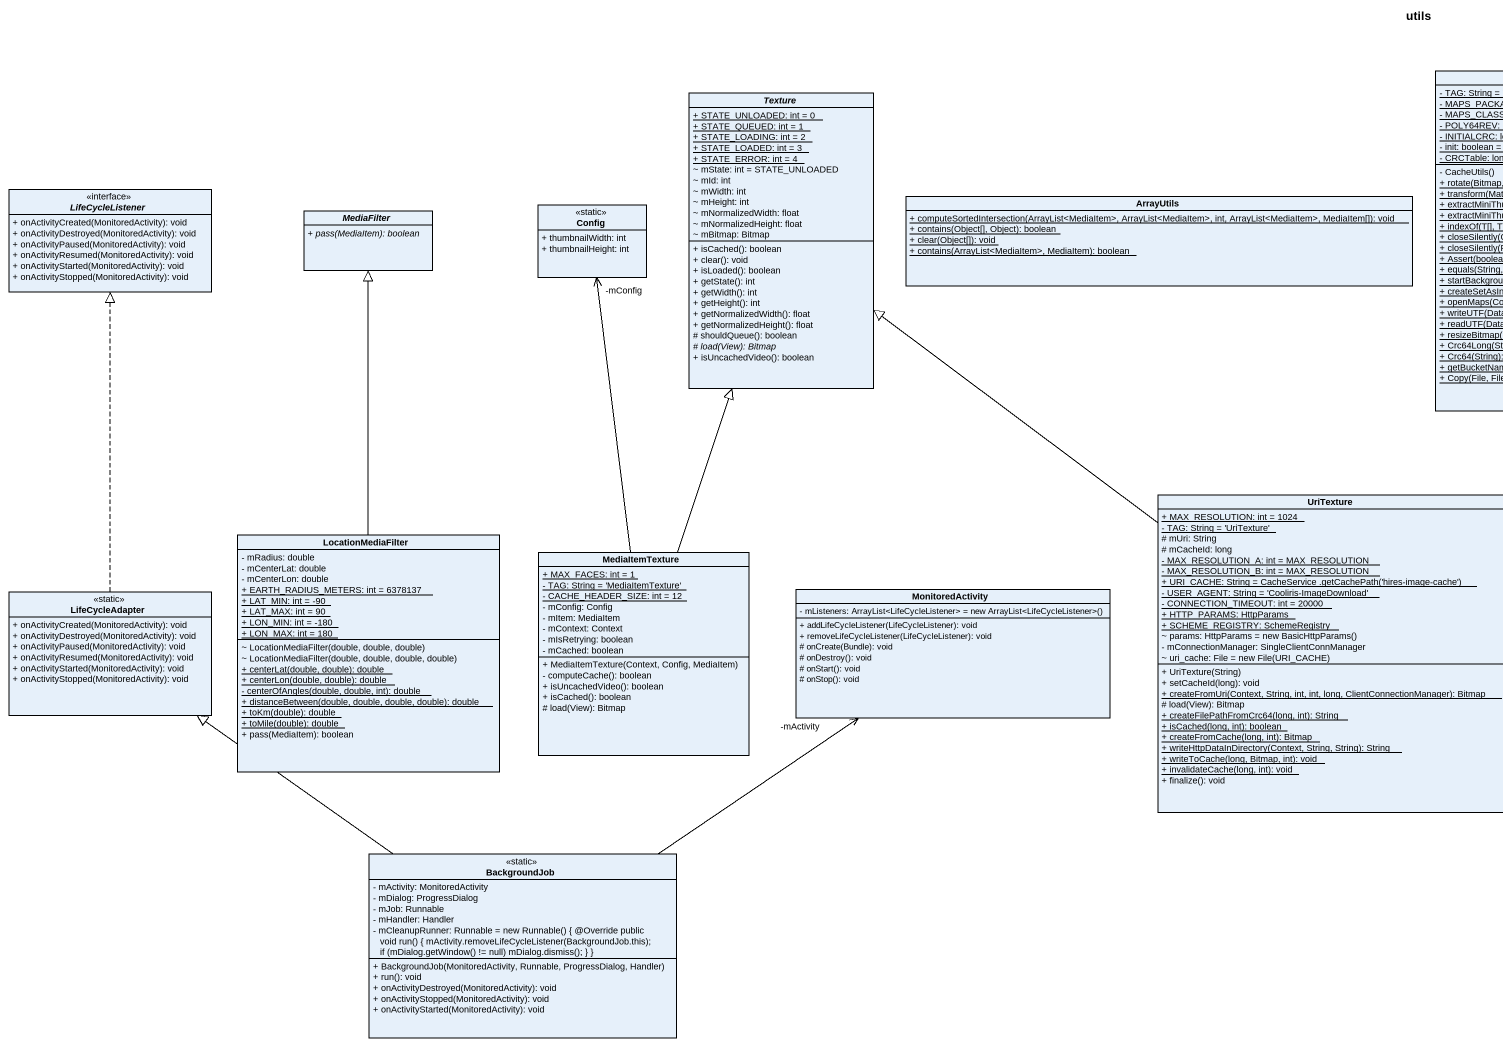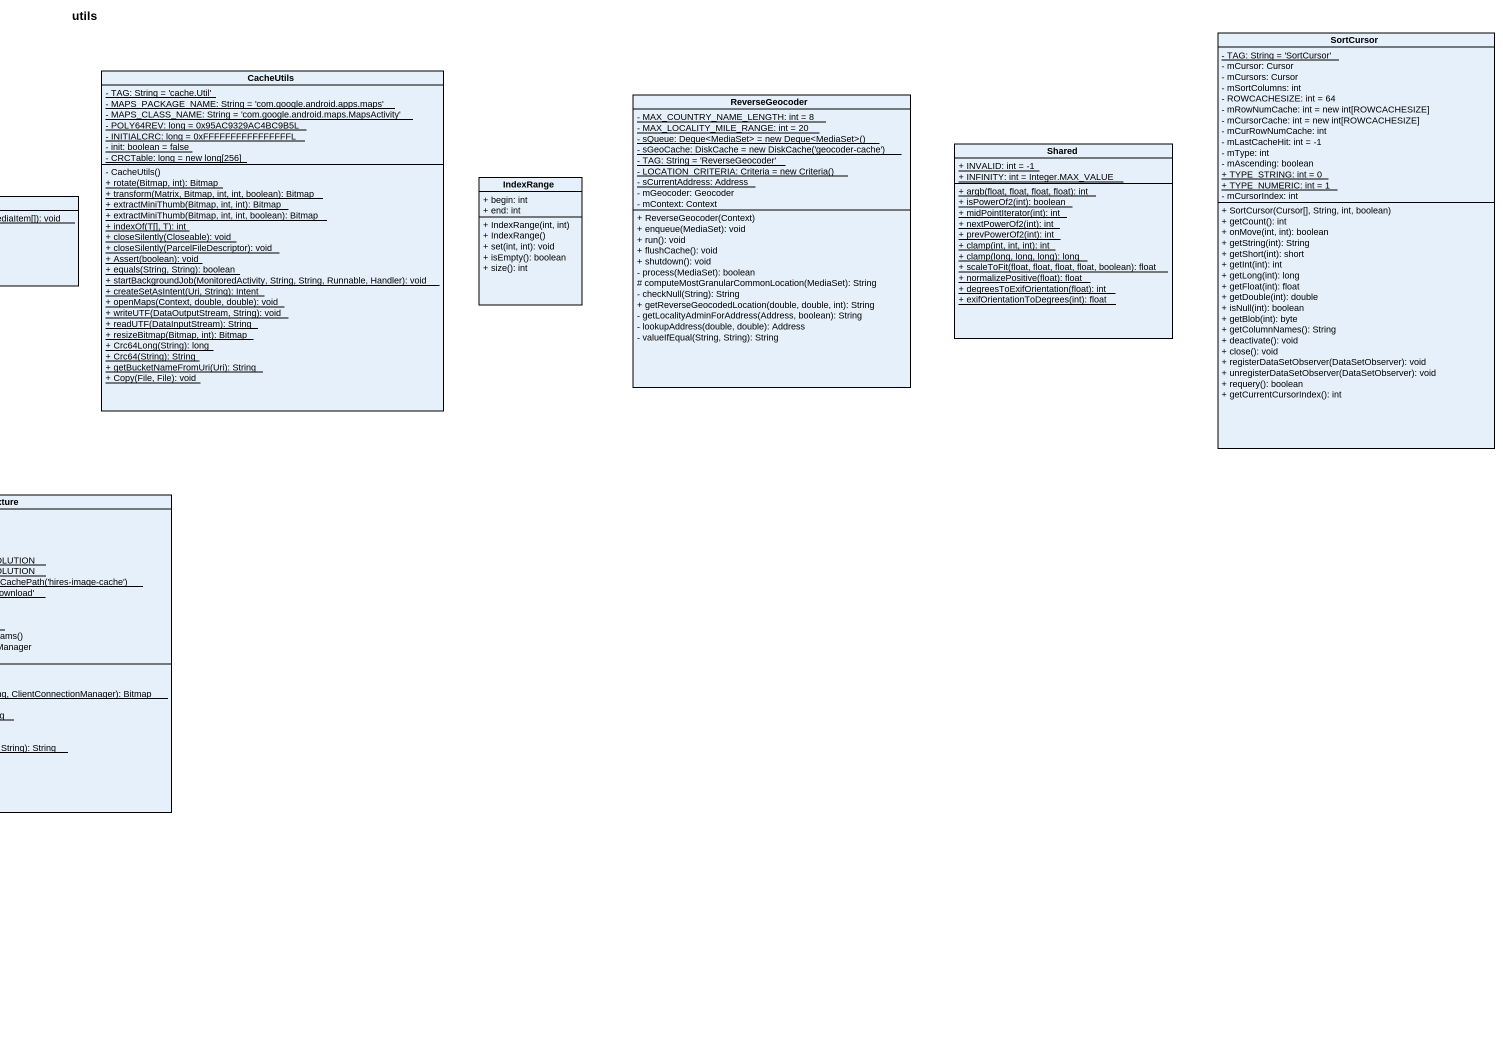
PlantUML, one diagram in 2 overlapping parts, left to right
@startuml
title utils
hide circle
hide empty members
skinparam classAttributeIconSize 0
class SortCursor {
  {static} - TAG: String = 'SortCursor'
  - mCursor: Cursor
  - mCursors: Cursor
  - mSortColumns: int
  - ROWCACHESIZE: int = 64
  - mRowNumCache: int = new int[ROWCACHESIZE]
  - mCursorCache: int = new int[ROWCACHESIZE]
  - mCurRowNumCache: int
  - mLastCacheHit: int = -1
  - mType: int
  - mAscending: boolean
  {static} + TYPE_STRING: int = 0
  {static} + TYPE_NUMERIC: int = 1
  - mCursorIndex: int
  + SortCursor(Cursor[], String, int, boolean)
  + getCount(): int
  + onMove(int, int): boolean
  + getString(int): String
  + getShort(int): short
  + getInt(int): int
  + getLong(int): long
  + getFloat(int): float
  + getDouble(int): double
  + isNull(int): boolean
  + getBlob(int): byte
  + getColumnNames(): String
  + deactivate(): void
  + close(): void
  + registerDataSetObserver(DataSetObserver): void
  + unregisterDataSetObserver(DataSetObserver): void
  + requery(): boolean
  + getCurrentCursorIndex(): int
}
abstract class Texture {
  {static} + STATE_UNLOADED: int = 0
  {static} + STATE_QUEUED: int = 1
  {static} + STATE_LOADING: int = 2
  {static} + STATE_LOADED: int = 3
  {static} + STATE_ERROR: int = 4
  ~ mState: int = STATE_UNLOADED
  ~ mId: int
  ~ mWidth: int
  ~ mHeight: int
  ~ mNormalizedWidth: float
  ~ mNormalizedHeight: float
  ~ mBitmap: Bitmap
  + isCached(): boolean
  + clear(): void
  + isLoaded(): boolean
  + getState(): int
  + getWidth(): int
  + getHeight(): int
  + getNormalizedWidth(): float
  + getNormalizedHeight(): float
  # shouldQueue(): boolean
  {abstract} # load(View): Bitmap
  + isUncachedVideo(): boolean
}
class CacheUtils {
  {static} - TAG: String = 'cache.Util'
  {static} - MAPS_PACKAGE_NAME: String = 'com.google.android.apps.maps'
  {static} - MAPS_CLASS_NAME: String = 'com.google.android.maps.MapsActivity'
  {static} - POLY64REV: long = 0x95AC9329AC4BC9B5L
  {static} - INITIALCRC: long = 0xFFFFFFFFFFFFFFFFL
  {static} - init: boolean = false
  {static} - CRCTable: long = new long[256]
  - CacheUtils()
  {static} + rotate(Bitmap, int): Bitmap
  {static} + transform(Matrix, Bitmap, int, int, boolean): Bitmap
  {static} + extractMiniThumb(Bitmap, int, int): Bitmap
  {static} + extractMiniThumb(Bitmap, int, int, boolean): Bitmap
  {static} + indexOf(T[], T): int
  {static} + closeSilently(Closeable): void
  {static} + closeSilently(ParcelFileDescriptor): void
  {static} + Assert(boolean): void
  {static} + equals(String, String): boolean
  {static} + startBackgroundJob(MonitoredActivity, String, String, Runnable, Handler): void
  {static} + createSetAsIntent(Uri, String): Intent
  {static} + openMaps(Context, double, double): void
  {static} + writeUTF(DataOutputStream, String): void
  {static} + readUTF(DataInputStream): String
  {static} + resizeBitmap(Bitmap, int): Bitmap
  {static} + Crc64Long(String): long
  {static} + Crc64(String): String
  {static} + getBucketNameFromUri(Uri): String
  {static} + Copy(File, File): void
}
class ReverseGeocoder {
  {static} - MAX_COUNTRY_NAME_LENGTH: int = 8
  {static} - MAX_LOCALITY_MILE_RANGE: int = 20
  {static} {field} - sQueue: Deque<MediaSet> = new Deque<MediaSet>()
  {static} {field} - sGeoCache: DiskCache = new DiskCache('geocoder-cache')
  {static} - TAG: String = 'ReverseGeocoder'
  {static} {field} - LOCATION_CRITERIA: Criteria = new Criteria()
  {static} - sCurrentAddress: Address
  - mGeocoder: Geocoder
  - mContext: Context
  + ReverseGeocoder(Context)
  + enqueue(MediaSet): void
  + run(): void
  + flushCache(): void
  + shutdown(): void
  - process(MediaSet): boolean
  # computeMostGranularCommonLocation(MediaSet): String
  - checkNull(String): String
  + getReverseGeocodedLocation(double, double, int): String
  - getLocalityAdminForAddress(Address, boolean): String
  - lookupAddress(double, double): Address
  - valueIfEqual(String, String): String
}
class Shared {
  {static} + INVALID: int = -1
  {static} + INFINITY: int = Integer.MAX_VALUE
  {static} + argb(float, float, float, float): int
  {static} + isPowerOf2(int): boolean
  {static} + midPointIterator(int): int
  {static} + nextPowerOf2(int): int
  {static} + prevPowerOf2(int): int
  {static} + clamp(int, int, int): int
  {static} + clamp(long, long, long): long
  {static} + scaleToFit(float, float, float, float, boolean): float
  {static} + normalizePositive(float): float
  {static} + degreesToExifOrientation(float): int
  {static} + exifOrientationToDegrees(int): float
}
interface LifeCycleListener <<interface>> {
  + onActivityCreated(MonitoredActivity): void
  + onActivityDestroyed(MonitoredActivity): void
  + onActivityPaused(MonitoredActivity): void
  + onActivityResumed(MonitoredActivity): void
  + onActivityStarted(MonitoredActivity): void
  + onActivityStopped(MonitoredActivity): void
}
abstract class MediaFilter {
  {abstract} + pass(MediaItem): boolean
}
class Config <<static>> {
  + thumbnailWidth: int
  + thumbnailHeight: int
}
class ArrayUtils {
  {static} + computeSortedIntersection(ArrayList<MediaItem>, ArrayList<MediaItem>, int, ArrayList<MediaItem>, MediaItem[]): void
  {static} + contains(Object[], Object): boolean
  {static} + clear(Object[]): void
  {static} + contains(ArrayList<MediaItem>, MediaItem): boolean
}
class IndexRange {
  + begin: int
  + end: int
  + IndexRange(int, int)
  + IndexRange()
  + set(int, int): void
  + isEmpty(): boolean
  + size(): int
}
class UriTexture {
  {static} + MAX_RESOLUTION: int = 1024
  {static} - TAG: String = 'UriTexture'
  # mUri: String
  # mCacheId: long
  {static} - MAX_RESOLUTION_A: int = MAX_RESOLUTION
  {static} - MAX_RESOLUTION_B: int = MAX_RESOLUTION
  {static} {field} + URI_CACHE: String = CacheService .getCachePath('hires-image-cache')
  {static} - USER_AGENT: String = 'Cooliris-ImageDownload'
  {static} - CONNECTION_TIMEOUT: int = 20000
  {static} + HTTP_PARAMS: HttpParams
  {static} + SCHEME_REGISTRY: SchemeRegistry
  {field} ~ params: HttpParams = new BasicHttpParams()
  - mConnectionManager: SingleClientConnManager
  {field} ~ uri_cache: File = new File(URI_CACHE)
  + UriTexture(String)
  + setCacheId(long): void
  {static} + createFromUri(Context, String, int, int, long, ClientConnectionManager): Bitmap
  # load(View): Bitmap
  {static} + createFilePathFromCrc64(long, int): String
  {static} + isCached(long, int): boolean
  {static} + createFromCache(long, int): Bitmap
  {static} + writeHttpDataInDirectory(Context, String, String): String
  {static} + writeToCache(long, Bitmap, int): void
  {static} + invalidateCache(long, int): void
  + finalize(): void
}
class LocationMediaFilter {
  - mRadius: double
  - mCenterLat: double
  - mCenterLon: double
  {static} + EARTH_RADIUS_METERS: int = 6378137
  {static} + LAT_MIN: int = -90
  {static} + LAT_MAX: int = 90
  {static} + LON_MIN: int = -180
  {static} + LON_MAX: int = 180
  ~ LocationMediaFilter(double, double, double)
  ~ LocationMediaFilter(double, double, double, double)
  {static} + centerLat(double, double): double
  {static} + centerLon(double, double): double
  {static} - centerOfAngles(double, double, int): double
  {static} + distanceBetween(double, double, double, double): double
  {static} + toKm(double): double
  {static} + toMile(double): double
  + pass(MediaItem): boolean
}
class MediaItemTexture {
  {static} + MAX_FACES: int = 1
  {static} - TAG: String = 'MediaItemTexture'
  {static} - CACHE_HEADER_SIZE: int = 12
  - mConfig: Config
  - mItem: MediaItem
  - mContext: Context
  - mIsRetrying: boolean
  - mCached: boolean
  + MediaItemTexture(Context, Config, MediaItem)
  - computeCache(): boolean
  + isUncachedVideo(): boolean
  + isCached(): boolean
  # load(View): Bitmap
}
class LifeCycleAdapter <<static>> {
  + onActivityCreated(MonitoredActivity): void
  + onActivityDestroyed(MonitoredActivity): void
  + onActivityPaused(MonitoredActivity): void
  + onActivityResumed(MonitoredActivity): void
  + onActivityStarted(MonitoredActivity): void
  + onActivityStopped(MonitoredActivity): void
}
class MonitoredActivity {
  {field} - mListeners: ArrayList<LifeCycleListener> = new ArrayList<LifeCycleListener>()
  + addLifeCycleListener(LifeCycleListener): void
  + removeLifeCycleListener(LifeCycleListener): void
  # onCreate(Bundle): void
  # onDestroy(): void
  # onStart(): void
  # onStop(): void
}
class BackgroundJob <<static>> {
  - mActivity: MonitoredActivity
  - mDialog: ProgressDialog
  - mJob: Runnable
  - mHandler: Handler
  {field} - mCleanupRunner: Runnable = new Runnable() { @Override public void run() { mActivity.removeLifeCycleListener(BackgroundJob.this); if (mDialog.getWindow() != null) mDialog.dismiss(); } }
  + BackgroundJob(MonitoredActivity, Runnable, ProgressDialog, Handler)
  + run(): void
  + onActivityDestroyed(MonitoredActivity): void
  + onActivityStopped(MonitoredActivity): void
  + onActivityStarted(MonitoredActivity): void
}
UriTexture -up-|> Texture
LocationMediaFilter -up-|> MediaFilter
MediaItemTexture -up-|> Texture
MediaItemTexture -up-> "-mConfig" Config
LifeCycleAdapter .up.|> LifeCycleListener
BackgroundJob -up-|> LifeCycleAdapter
BackgroundJob -up-> "-mActivity" MonitoredActivity
@enduml
